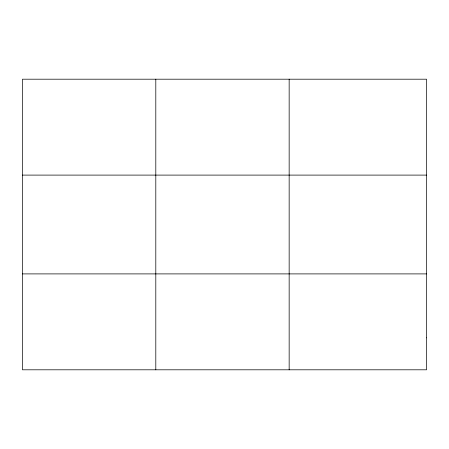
<?xml version="1.0" encoding="UTF-8"?>
<svg xmlns="http://www.w3.org/2000/svg" width="449" height="449" viewBox="0 0 449 449"><rect width="100%" height="100%" fill="white"/><g stroke="black" fill="none" stroke-linecap="round" stroke-linejoin="round"><path stroke-width="0.67" d="M155.803 79.198L155.803 369.802M289.156 79.198L289.156 369.802M22.45 175.099L426.55 175.099M22.45 273.901L426.55 273.901M426.55 337.839L426.55 369.802L22.45 369.802L22.45 79.198L426.55 79.198L426.55 337.839"/></g></svg>
